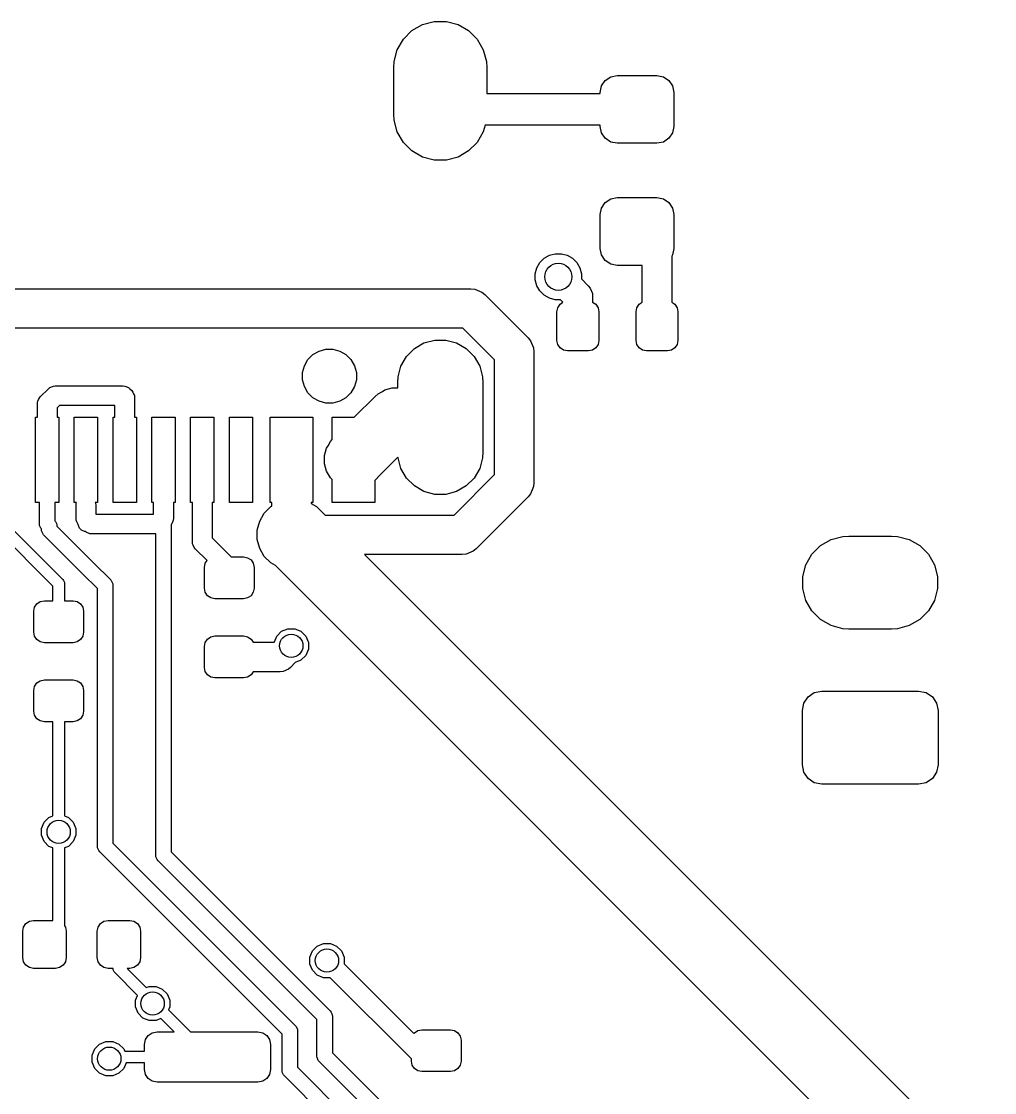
# Model space of a CAD drawing. Header units: inches. Extents: x 5.12 to 6.12, y -4.12 to -1.79.
# Drawn here: x 5.587 to 6.082, y -2.329 to -1.785 of the extents above; entities that cross this region are included whole.
import ezdxf

# ---------------------------------------------------------------- set-up
doc = ezdxf.new("R2010")
doc.units = ezdxf.units.IN
doc.header["$MEASUREMENT"] = 0
doc.layers.add('F.Cu', color=13, linetype='CONTINUOUS', true_color=0xc83434)

msp = doc.modelspace()

# ---------------------------------------------------------------- linework, layer by layer
at = {"layer": 'F.Cu', "linetype": 'CONTINUOUS'}
for p, q in [((5.7857, -1.79002), (5.79104, -1.78694)), ((5.79104, -1.78694), (5.797, -1.78534)), ((5.797, -1.78534), (5.80316, -1.78534)), ((5.80316, -1.78534), (5.80912, -1.78694)), ((5.80912, -1.78694), (5.81446, -1.79002)), ((5.77825, -1.79972), (5.78134, -1.79438)), ((5.78134, -1.79438), (5.7857, -1.79002)), ((5.81446, -1.79002), (5.81882, -1.79438)), ((5.81882, -1.79438), (5.8219, -1.79972)), ((5.77666, -1.80568), (5.77825, -1.79972)), ((5.8219, -1.79972), (5.8235, -1.80568)), ((5.77646, -1.80876), (5.77666, -1.80568)), ((5.77646, -1.83238), (5.77646, -1.80876)), ((5.8235, -1.80568), (5.8237, -1.80876)), ((5.8237, -1.80876), (5.8237, -1.822)), ((5.88195, -1.81809), (5.88382, -1.8153)), ((5.88382, -1.8153), (5.88662, -1.81343)), ((5.88662, -1.81343), (5.88991, -1.81278)), ((5.88991, -1.81278), (5.91009, -1.81278)), ((5.91009, -1.81278), (5.91338, -1.81343)), ((5.91338, -1.81343), (5.91618, -1.8153)), ((5.91618, -1.8153), (5.91805, -1.81809)), ((5.8813, -1.82139), (5.88195, -1.81809)), ((5.8813, -1.822), (5.8813, -1.82139)), ((5.91805, -1.81809), (5.9187, -1.82139)), ((5.9187, -1.82139), (5.9187, -1.83861)), ((5.8237, -1.822), (5.8813, -1.822)), ((5.77666, -1.83547), (5.77646, -1.83238)), ((5.77825, -1.84142), (5.77666, -1.83547)), ((5.82282, -1.838), (5.8219, -1.84142)), ((5.8813, -1.838), (5.82282, -1.838)), ((5.8813, -1.83861), (5.8813, -1.838)), ((5.78134, -1.84676), (5.77825, -1.84142)), ((5.8219, -1.84142), (5.81882, -1.84676)), ((5.88195, -1.84191), (5.8813, -1.83861)), ((5.88382, -1.8447), (5.88195, -1.84191)), ((5.91805, -1.84191), (5.91618, -1.8447)), ((5.9187, -1.83861), (5.91805, -1.84191)), ((5.7857, -1.85112), (5.78134, -1.84676)), ((5.81882, -1.84676), (5.81446, -1.85112)), ((5.88662, -1.84657), (5.88382, -1.8447)), ((5.88991, -1.84722), (5.88662, -1.84657)), ((5.91009, -1.84722), (5.88991, -1.84722)), ((5.91338, -1.84657), (5.91009, -1.84722)), ((5.91618, -1.8447), (5.91338, -1.84657)), ((5.79104, -1.85421), (5.7857, -1.85112)), ((5.797, -1.8558), (5.79104, -1.85421)), ((5.80912, -1.85421), (5.80316, -1.8558)), ((5.81446, -1.85112), (5.80912, -1.85421)), ((5.80316, -1.8558), (5.797, -1.8558)), ((5.88382, -1.87731), (5.88662, -1.87544)), ((5.88662, -1.87544), (5.88991, -1.87478)), ((5.88991, -1.87478), (5.91009, -1.87478)), ((5.91009, -1.87478), (5.91338, -1.87544)), ((5.91338, -1.87544), (5.91618, -1.87731)), ((5.8813, -1.8834), (5.88195, -1.8801)), ((5.88195, -1.8801), (5.88382, -1.87731)), ((5.91618, -1.87731), (5.91805, -1.8801)), ((5.91805, -1.8801), (5.9187, -1.8834)), ((5.8813, -1.90062), (5.8813, -1.8834)), ((5.9187, -1.8834), (5.9187, -1.90062)), ((5.85548, -1.90409), (5.85846, -1.90329)), ((5.85846, -1.90329), (5.86154, -1.90329)), ((5.86154, -1.90329), (5.86452, -1.90409)), ((5.88195, -1.90392), (5.8813, -1.90062)), ((5.9187, -1.90062), (5.91805, -1.90392)), ((5.84909, -1.91048), (5.85063, -1.90781)), ((5.85063, -1.90781), (5.85281, -1.90563)), ((5.85281, -1.90563), (5.85548, -1.90409)), ((5.86452, -1.90409), (5.86719, -1.90563)), ((5.86719, -1.90563), (5.86937, -1.90781)), ((5.86937, -1.90781), (5.87091, -1.91048)), ((5.88382, -1.90671), (5.88195, -1.90392)), ((5.88662, -1.90858), (5.88382, -1.90671)), ((5.88991, -1.90923), (5.88662, -1.90858)), ((5.91805, -1.90392), (5.91758, -1.90461)), ((5.91758, -1.90461), (5.91758, -1.92791)), ((5.84829, -1.91346), (5.84909, -1.91048)), ((5.84829, -1.91654), (5.84829, -1.91346)), ((5.87091, -1.91048), (5.87171, -1.91346)), ((5.87171, -1.91346), (5.87171, -1.9161)), ((5.90258, -1.90923), (5.88991, -1.90923)), ((5.90258, -1.92791), (5.90258, -1.90923)), ((5.84909, -1.91952), (5.84829, -1.91654)), ((5.85063, -1.92219), (5.84909, -1.91952)), ((5.87171, -1.9161), (5.87522, -1.91962)), ((5.87522, -1.91962), (5.87616, -1.92075)), ((5.44436, -1.92104), (5.81564, -1.92104)), ((5.81564, -1.92104), (5.81759, -1.92124)), ((5.81759, -1.92124), (5.82119, -1.92273)), ((5.82119, -1.92273), (5.82119, -1.92273)), ((5.82119, -1.92273), (5.82271, -1.92397)), ((5.82271, -1.92397), (5.84471, -1.94597)), ((5.85281, -1.92437), (5.85063, -1.92219)), ((5.85548, -1.92591), (5.85281, -1.92437)), ((5.87616, -1.92075), (5.87728, -1.92346)), ((5.87728, -1.92346), (5.87742, -1.92492)), ((5.87742, -1.92492), (5.87742, -1.92791)), ((5.85846, -1.92671), (5.85548, -1.92591)), ((5.8611, -1.92671), (5.85846, -1.92671)), ((5.85929, -1.93272), (5.8597, -1.93068)), ((5.8597, -1.93068), (5.86085, -1.92896)), ((5.86085, -1.92896), (5.86235, -1.92796)), ((5.86235, -1.92796), (5.8611, -1.92671)), ((5.87742, -1.92791), (5.87899, -1.92896)), ((5.87899, -1.92896), (5.88015, -1.93068)), ((5.88015, -1.93068), (5.88055, -1.93272)), ((5.89945, -1.93272), (5.89985, -1.93068)), ((5.89985, -1.93068), (5.90101, -1.92896)), ((5.90101, -1.92896), (5.90258, -1.92791)), ((5.91758, -1.92791), (5.91915, -1.92896)), ((5.91915, -1.92896), (5.9203, -1.93068)), ((5.9203, -1.93068), (5.92071, -1.93272)), ((5.85929, -1.94728), (5.85929, -1.93272)), ((5.88055, -1.93272), (5.88055, -1.94728)), ((5.89945, -1.94728), (5.89945, -1.93272)), ((5.92071, -1.93272), (5.92071, -1.94728)), ((5.81149, -1.94104), (5.44851, -1.94104)), ((5.82764, -1.95719), (5.81149, -1.94104)), ((5.84471, -1.94597), (5.84595, -1.94749)), ((5.73851, -1.95272), (5.74198, -1.95179)), ((5.74198, -1.95179), (5.74558, -1.95179)), ((5.74558, -1.95179), (5.74905, -1.95272)), ((5.7829, -1.95542), (5.7869, -1.95142)), ((5.7869, -1.95142), (5.79179, -1.9486)), ((5.79179, -1.9486), (5.79725, -1.94713)), ((5.79725, -1.94713), (5.80291, -1.94713)), ((5.80291, -1.94713), (5.80837, -1.9486)), ((5.80837, -1.9486), (5.81326, -1.95142)), ((5.81326, -1.95142), (5.81726, -1.95542)), ((5.84595, -1.94749), (5.84745, -1.95109)), ((5.84745, -1.95109), (5.84764, -1.95304)), ((5.8597, -1.94932), (5.85929, -1.94728)), ((5.86085, -1.95104), (5.8597, -1.94932)), ((5.86257, -1.95219), (5.86085, -1.95104)), ((5.86461, -1.9526), (5.86257, -1.95219)), ((5.87727, -1.95219), (5.87524, -1.9526)), ((5.87899, -1.95104), (5.87727, -1.95219)), ((5.88015, -1.94932), (5.87899, -1.95104)), ((5.88055, -1.94728), (5.88015, -1.94932)), ((5.89985, -1.94932), (5.89945, -1.94728)), ((5.90101, -1.95104), (5.89985, -1.94932)), ((5.90273, -1.95219), (5.90101, -1.95104)), ((5.90476, -1.9526), (5.90273, -1.95219)), ((5.91743, -1.95219), (5.91539, -1.9526)), ((5.91915, -1.95104), (5.91743, -1.95219)), ((5.9203, -1.94932), (5.91915, -1.95104)), ((5.92071, -1.94728), (5.9203, -1.94932)), ((5.73105, -1.96018), (5.73285, -1.95706)), ((5.73285, -1.95706), (5.73539, -1.95452)), ((5.73539, -1.95452), (5.73851, -1.95272)), ((5.74905, -1.95272), (5.75217, -1.95452)), ((5.75217, -1.95452), (5.75471, -1.95706)), ((5.75471, -1.95706), (5.75651, -1.96018)), ((5.78007, -1.96032), (5.7829, -1.95542)), ((5.81726, -1.95542), (5.82008, -1.96032)), ((5.82764, -2.01545), (5.82764, -1.95719)), ((5.84764, -1.95304), (5.84764, -2.01959)), ((5.87524, -1.9526), (5.86461, -1.9526)), ((5.91539, -1.9526), (5.90476, -1.9526)), ((5.73012, -1.96365), (5.73105, -1.96018)), ((5.75651, -1.96018), (5.75744, -1.96365)), ((5.77861, -1.96578), (5.78007, -1.96032)), ((5.82008, -1.96032), (5.82155, -1.96578)), ((5.73012, -1.96725), (5.73012, -1.96365)), ((5.73105, -1.97073), (5.73012, -1.96725)), ((5.75744, -1.96725), (5.75651, -1.97073)), ((5.75744, -1.96365), (5.75744, -1.96725)), ((5.77843, -1.9686), (5.77861, -1.96578)), ((5.77843, -1.97132), (5.77843, -1.9686)), ((5.82155, -1.96578), (5.82173, -1.9686)), ((5.82173, -1.9686), (5.82173, -2.00404)), ((5.59694, -1.97599), (5.60105, -1.97188)), ((5.60105, -1.97188), (5.60181, -1.97126)), ((5.60181, -1.97126), (5.60361, -1.97051)), ((5.60181, -1.97126), (5.60181, -1.97126)), ((5.60361, -1.97051), (5.60459, -1.97041)), ((5.60459, -1.97041), (5.63894, -1.97041)), ((5.63894, -1.97041), (5.63991, -1.97051)), ((5.63991, -1.97051), (5.63991, -1.97051)), ((5.63991, -1.97051), (5.64044, -1.97073)), ((5.64044, -1.97073), (5.64171, -1.97126)), ((5.64171, -1.97126), (5.64171, -1.97126)), ((5.64171, -1.97126), (5.64247, -1.97188)), ((5.64247, -1.97188), (5.64338, -1.97278)), ((5.64338, -1.97278), (5.644, -1.97354)), ((5.644, -1.97354), (5.64437, -1.97444)), ((5.73285, -1.97384), (5.73105, -1.97073)), ((5.73539, -1.97638), (5.73285, -1.97384)), ((5.75471, -1.97384), (5.75217, -1.97638)), ((5.75651, -1.97073), (5.75471, -1.97384)), ((5.76851, -1.97442), (5.77066, -1.97318)), ((5.77066, -1.97318), (5.7719, -1.97246)), ((5.7719, -1.97246), (5.77568, -1.97145)), ((5.77568, -1.97145), (5.77764, -1.97132)), ((5.77568, -1.97145), (5.77568, -1.97145)), ((5.77764, -1.97132), (5.77843, -1.97132)), ((5.59547, -1.97953), (5.59557, -1.97855)), ((5.59547, -1.98632), (5.59547, -1.97953)), ((5.59557, -1.97855), (5.59572, -1.97819)), ((5.59572, -1.97819), (5.59609, -1.97729)), ((5.59609, -1.97729), (5.59632, -1.97675)), ((5.59632, -1.97675), (5.59694, -1.97599)), ((5.59632, -1.97675), (5.59632, -1.97675)), ((5.64437, -1.97444), (5.64475, -1.97534)), ((5.64475, -1.97534), (5.64484, -1.97632)), ((5.64484, -1.97632), (5.64484, -1.98632)), ((5.73851, -1.97818), (5.73539, -1.97638)), ((5.74198, -1.97911), (5.73851, -1.97818)), ((5.74558, -1.97911), (5.74198, -1.97911)), ((5.74905, -1.97818), (5.74558, -1.97911)), ((5.75217, -1.97638), (5.74905, -1.97818)), ((5.75642, -1.98632), (5.76703, -1.97571)), ((5.76703, -1.97571), (5.76851, -1.97442)), ((5.76851, -1.97442), (5.76851, -1.97442)), ((5.60666, -1.98041), (5.60547, -1.9816)), ((5.60547, -1.9816), (5.60547, -1.98632)), ((5.63484, -1.98041), (5.60666, -1.98041)), ((5.63484, -1.98632), (5.63484, -1.98041)), ((5.59457, -2.02963), (5.59457, -1.98632)), ((5.59457, -1.98632), (5.59547, -1.98632)), ((5.60547, -1.98632), (5.60638, -1.98632)), ((5.60638, -1.98632), (5.60638, -2.02963)), ((5.61425, -2.02963), (5.61425, -1.98632)), ((5.61425, -1.98632), (5.62606, -1.98632)), ((5.62606, -1.98632), (5.62606, -2.02963)), ((5.63394, -2.02963), (5.63394, -1.98632)), ((5.63394, -1.98632), (5.63484, -1.98632)), ((5.64484, -1.98632), (5.64575, -1.98632)), ((5.64575, -1.98632), (5.64575, -2.02963)), ((5.65362, -2.02963), (5.65362, -1.98632)), ((5.65362, -1.98632), (5.66543, -1.98632)), ((5.66543, -1.98632), (5.66543, -2.02963)), ((5.67331, -2.02963), (5.67331, -1.98632)), ((5.67331, -1.98632), (5.68512, -1.98632)), ((5.68512, -1.98632), (5.68512, -2.02963)), ((5.69299, -2.02963), (5.69299, -1.98632)), ((5.69299, -1.98632), (5.7048, -1.98632)), ((5.7048, -1.98632), (5.7048, -2.02963)), ((5.71366, -2.02963), (5.71366, -1.98632)), ((5.71366, -1.98632), (5.73531, -1.98632)), ((5.73531, -1.98632), (5.73531, -2.02963)), ((5.74516, -1.99765), (5.74516, -1.98632)), ((5.74516, -1.98632), (5.75642, -1.98632)), ((5.74236, -2.002), (5.74308, -2.00075)), ((5.74308, -2.00075), (5.74432, -1.9986)), ((5.74432, -1.9986), (5.74516, -1.99765)), ((5.74432, -1.9986), (5.74432, -1.9986)), ((5.74122, -2.00774), (5.74135, -2.00578)), ((5.74135, -2.00578), (5.74236, -2.002)), ((5.74135, -2.00578), (5.74135, -2.00578)), ((5.77859, -2.00658), (5.7682, -2.01697)), ((5.77861, -2.00686), (5.77859, -2.00658)), ((5.78007, -2.01232), (5.77861, -2.00686)), ((5.82155, -2.00686), (5.82008, -2.01232)), ((5.82173, -2.00404), (5.82155, -2.00686)), ((5.74122, -2.00797), (5.74122, -2.00774)), ((5.74135, -2.00993), (5.74122, -2.00797)), ((5.74236, -2.01371), (5.74135, -2.00993)), ((5.7829, -2.01722), (5.78007, -2.01232)), ((5.82008, -2.01232), (5.81726, -2.01722)), ((5.74432, -2.0171), (5.74236, -2.01371)), ((5.74516, -2.01794), (5.74432, -2.0171)), ((5.76812, -2.0171), (5.76681, -2.01841)), ((5.7682, -2.01697), (5.76812, -2.0171)), ((5.7869, -2.02121), (5.7829, -2.01722)), ((5.80709, -2.036), (5.82764, -2.01545)), ((5.81726, -2.01722), (5.81326, -2.02121)), ((5.74516, -2.02963), (5.74516, -2.01794)), ((5.76681, -2.01841), (5.76681, -2.02963)), ((5.79179, -2.02404), (5.7869, -2.02121)), ((5.81326, -2.02121), (5.80837, -2.02404)), ((5.8468, -2.02311), (5.84595, -2.02515)), ((5.84745, -2.02154), (5.8468, -2.02311)), ((5.84764, -2.01959), (5.84745, -2.02154)), ((5.84745, -2.02154), (5.84745, -2.02154)), ((5.56701, -2.0274), (5.60839, -2.06878)), ((5.79725, -2.0255), (5.79179, -2.02404)), ((5.80291, -2.0255), (5.79725, -2.0255)), ((5.80837, -2.02404), (5.80291, -2.0255)), ((5.84471, -2.02666), (5.8183, -2.05307)), ((5.84595, -2.02515), (5.84471, -2.02666)), ((5.84595, -2.02515), (5.84595, -2.02515)), ((5.60335, -2.07209), (5.56088, -2.02963)), ((5.59654, -2.02963), (5.59457, -2.02963)), ((5.59654, -2.04045), (5.59654, -2.02963)), ((5.60638, -2.02963), (5.60441, -2.02963)), ((5.60441, -2.02963), (5.60441, -2.03886)), ((5.61542, -2.02963), (5.61425, -2.02963)), ((5.61516, -2.031), (5.61525, -2.03002)), ((5.61516, -2.03766), (5.61516, -2.031)), ((5.61525, -2.03002), (5.61542, -2.02963)), ((5.62606, -2.02963), (5.6249, -2.02963)), ((5.6249, -2.02963), (5.62506, -2.03002)), ((5.62506, -2.03002), (5.62516, -2.031)), ((5.62516, -2.031), (5.62516, -2.03553)), ((5.64575, -2.02963), (5.63394, -2.02963)), ((5.65453, -2.02963), (5.65362, -2.02963)), ((5.65453, -2.03553), (5.65453, -2.02963)), ((5.66543, -2.02963), (5.66453, -2.02963)), ((5.66453, -2.02963), (5.66453, -2.03766)), ((5.67421, -2.02963), (5.67331, -2.02963)), ((5.67421, -2.04963), (5.67421, -2.02963)), ((5.68512, -2.02963), (5.68421, -2.02963)), ((5.68421, -2.02963), (5.68421, -2.04756)), ((5.7048, -2.02963), (5.69299, -2.02963)), ((5.71072, -2.03504), (5.71404, -2.03172)), ((5.71449, -2.02963), (5.71366, -2.02963)), ((5.71404, -2.03172), (5.71449, -2.03146)), ((5.71449, -2.03146), (5.71449, -2.02963)), ((5.73531, -2.02963), (5.73449, -2.02963)), ((5.73449, -2.02963), (5.73449, -2.03018)), ((5.73449, -2.03018), (5.73715, -2.03172)), ((5.73715, -2.03172), (5.73892, -2.03327)), ((5.73892, -2.03327), (5.74165, -2.036)), ((5.76681, -2.02963), (5.74516, -2.02963)), ((5.60441, -2.03886), (5.60473, -2.03925)), ((5.60473, -2.03925), (5.60473, -2.03925)), ((5.60473, -2.03925), (5.60532, -2.04067)), ((5.61525, -2.03863), (5.61516, -2.03766)), ((5.61556, -2.03938), (5.61525, -2.03863)), ((5.61525, -2.03863), (5.61525, -2.03863)), ((5.616, -2.04044), (5.61556, -2.03938)), ((5.62516, -2.03553), (5.65453, -2.03553)), ((5.66443, -2.03863), (5.66368, -2.04044)), ((5.66453, -2.03766), (5.66443, -2.03863)), ((5.66443, -2.03863), (5.66443, -2.03863)), ((5.70715, -2.04365), (5.70837, -2.03911)), ((5.70837, -2.03911), (5.71072, -2.03504)), ((5.74165, -2.036), (5.80709, -2.036)), ((5.59661, -2.04122), (5.59654, -2.04045)), ((5.5972, -2.04264), (5.59661, -2.04122)), ((5.59752, -2.04303), (5.5972, -2.04264)), ((5.59752, -2.04321), (5.59752, -2.04303)), ((5.5976, -2.04398), (5.59752, -2.04321)), ((5.59818, -2.04539), (5.5976, -2.04398)), ((5.60532, -2.04067), (5.60539, -2.04144)), ((5.60539, -2.04144), (5.60539, -2.04158)), ((5.60539, -2.04158), (5.62402, -2.06021)), ((5.61625, -2.04074), (5.616, -2.04044)), ((5.616, -2.04044), (5.616, -2.04044)), ((5.6163, -2.04122), (5.61625, -2.04074)), ((5.61688, -2.04264), (5.6163, -2.04122)), ((5.61797, -2.04373), (5.61688, -2.04264)), ((5.61939, -2.04431), (5.61797, -2.04373)), ((5.6198, -2.04431), (5.61939, -2.04431)), ((5.62025, -2.04469), (5.6198, -2.04431)), ((5.62206, -2.04544), (5.62025, -2.04469)), ((5.66368, -2.04044), (5.66346, -2.0407)), ((5.66346, -2.0407), (5.66346, -2.20705)), ((5.70715, -2.04835), (5.70715, -2.04365)), ((5.59867, -2.04599), (5.59818, -2.04539)), ((5.61846, -2.06578), (5.59867, -2.04599)), ((5.62303, -2.04553), (5.62206, -2.04544)), ((5.62206, -2.04544), (5.62206, -2.04544)), ((5.65559, -2.04553), (5.62303, -2.04553)), ((5.65559, -2.20869), (5.65559, -2.04553)), ((5.67431, -2.05061), (5.67421, -2.04963)), ((5.68421, -2.04756), (5.69387, -2.05721)), ((5.70837, -2.05289), (5.70715, -2.04835)), ((5.99314, -2.05152), (5.99848, -2.04844)), ((5.99848, -2.04844), (6.00444, -2.04684)), ((6.00444, -2.04684), (6.00752, -2.04664)), ((6.00752, -2.04664), (6.02917, -2.04664)), ((6.02917, -2.04664), (6.03226, -2.04684)), ((6.03226, -2.04684), (6.03821, -2.04844)), ((6.03821, -2.04844), (6.04355, -2.05152)), ((5.67462, -2.05135), (5.67431, -2.05061)), ((5.67431, -2.05061), (5.67431, -2.05061)), ((5.67506, -2.05241), (5.67462, -2.05135)), ((5.67568, -2.05317), (5.67506, -2.05241)), ((5.67506, -2.05241), (5.67506, -2.05241)), ((5.68164, -2.05912), (5.67568, -2.05317)), ((5.71072, -2.05696), (5.70837, -2.05289)), ((5.81318, -2.05581), (5.81123, -2.056)), ((5.81679, -2.05431), (5.81318, -2.05581)), ((5.8183, -2.05307), (5.81679, -2.05431)), ((5.81679, -2.05431), (5.81679, -2.05431)), ((5.98878, -2.05588), (5.99314, -2.05152)), ((6.04355, -2.05152), (6.04791, -2.05588)), ((5.62402, -2.06021), (5.62403, -2.06021)), ((5.62403, -2.06021), (5.63271, -2.06889)), ((5.68031, -2.06253), (5.68072, -2.06049)), ((5.68072, -2.06049), (5.68164, -2.05912)), ((5.69387, -2.05721), (5.7002, -2.05721)), ((5.7002, -2.05721), (5.70223, -2.05762)), ((5.70223, -2.05762), (5.70396, -2.05877)), ((5.70396, -2.05877), (5.70511, -2.06049)), ((5.70511, -2.06049), (5.70551, -2.06253)), ((5.71404, -2.06028), (5.71072, -2.05696)), ((5.71634, -2.06161), (5.71404, -2.06028)), ((5.81123, -2.056), (5.76165, -2.056)), ((5.76165, -2.056), (6.08151, -2.37586)), ((5.9841, -2.06718), (5.9857, -2.06122)), ((5.9857, -2.06122), (5.98878, -2.05588)), ((6.04791, -2.05588), (6.051, -2.06122)), ((6.051, -2.06122), (6.05259, -2.06718)), ((5.62598, -2.0733), (5.61846, -2.06578)), ((5.61846, -2.06578), (5.61846, -2.06578)), ((5.68031, -2.07316), (5.68031, -2.06253)), ((5.70551, -2.06253), (5.70551, -2.07316)), ((6.05525, -2.40052), (5.71634, -2.06161)), ((5.60335, -2.07953), (5.60335, -2.07209)), ((5.60839, -2.06878), (5.60875, -2.06923)), ((5.60875, -2.06923), (5.6092, -2.07029)), ((5.6092, -2.07029), (5.60925, -2.07087)), ((5.60925, -2.07087), (5.60925, -2.07953)), ((5.63271, -2.06889), (5.63319, -2.06948)), ((5.63319, -2.06948), (5.63378, -2.0709)), ((5.63378, -2.0709), (5.63386, -2.07167)), ((5.63386, -2.07167), (5.63386, -2.2025)), ((5.9841, -2.07334), (5.9841, -2.06718)), ((6.05259, -2.06718), (6.05259, -2.07334)), ((5.62598, -2.20413), (5.62598, -2.0733)), ((5.68072, -2.07519), (5.68031, -2.07316)), ((5.68187, -2.07692), (5.68072, -2.07519)), ((5.6836, -2.07807), (5.68187, -2.07692)), ((5.70396, -2.07692), (5.70223, -2.07807)), ((5.70511, -2.07519), (5.70396, -2.07692)), ((5.70551, -2.07316), (5.70511, -2.07519)), ((5.9857, -2.0793), (5.9841, -2.07334)), ((6.05259, -2.07334), (6.051, -2.0793)), ((5.5937, -2.08484), (5.59411, -2.08281)), ((5.59411, -2.08281), (5.59526, -2.08108)), ((5.59526, -2.08108), (5.59698, -2.07993)), ((5.59698, -2.07993), (5.59902, -2.07953)), ((5.59902, -2.07953), (5.60335, -2.07953)), ((5.60925, -2.07953), (5.61358, -2.07953)), ((5.61358, -2.07953), (5.61562, -2.07993)), ((5.61562, -2.07993), (5.61734, -2.08108)), ((5.61734, -2.08108), (5.61849, -2.08281)), ((5.61849, -2.08281), (5.6189, -2.08484)), ((5.68563, -2.07847), (5.6836, -2.07807)), ((5.7002, -2.07847), (5.68563, -2.07847)), ((5.70223, -2.07807), (5.7002, -2.07847)), ((5.98878, -2.08464), (5.9857, -2.0793)), ((6.051, -2.0793), (6.04791, -2.08464)), ((5.5937, -2.09547), (5.5937, -2.08484)), ((5.6189, -2.08484), (5.6189, -2.09547)), ((5.99314, -2.089), (5.98878, -2.08464)), ((6.04791, -2.08464), (6.04355, -2.089)), ((5.71949, -2.095), (5.72268, -2.09367)), ((5.72268, -2.09367), (5.72614, -2.09367)), ((5.72614, -2.09367), (5.72933, -2.095)), ((5.99848, -2.09208), (5.99314, -2.089)), ((6.00444, -2.09368), (5.99848, -2.09208)), ((6.00752, -2.09388), (6.00444, -2.09368)), ((6.02917, -2.09388), (6.00752, -2.09388)), ((6.03226, -2.09368), (6.02917, -2.09388)), ((6.03821, -2.09208), (6.03226, -2.09368)), ((6.04355, -2.089), (6.03821, -2.09208)), ((5.59411, -2.09751), (5.5937, -2.09547)), ((5.59526, -2.09923), (5.59411, -2.09751)), ((5.59698, -2.10038), (5.59526, -2.09923)), ((5.61734, -2.09923), (5.61562, -2.10038)), ((5.61849, -2.09751), (5.61734, -2.09923)), ((5.6189, -2.09547), (5.61849, -2.09751)), ((5.68072, -2.10065), (5.68187, -2.09893)), ((5.68187, -2.09893), (5.6836, -2.09777)), ((5.6836, -2.09777), (5.68563, -2.09737)), ((5.68563, -2.09737), (5.7002, -2.09737)), ((5.7002, -2.09737), (5.70223, -2.09777)), ((5.70223, -2.09777), (5.70396, -2.09893)), ((5.70396, -2.09893), (5.70501, -2.1005)), ((5.71586, -2.10031), (5.71704, -2.09744)), ((5.71704, -2.09744), (5.71949, -2.095)), ((5.72933, -2.095), (5.73177, -2.09744)), ((5.73177, -2.09744), (5.7331, -2.10063)), ((5.59902, -2.10079), (5.59698, -2.10038)), ((5.61358, -2.10079), (5.59902, -2.10079)), ((5.61562, -2.10038), (5.61358, -2.10079)), ((5.68031, -2.10269), (5.68072, -2.10065)), ((5.68031, -2.11331), (5.68031, -2.10269)), ((5.70501, -2.1005), (5.71567, -2.1005)), ((5.71567, -2.1005), (5.71586, -2.10031)), ((5.7331, -2.10409), (5.73177, -2.10728)), ((5.7331, -2.10063), (5.7331, -2.10409)), ((5.72933, -2.10973), (5.72646, -2.11092)), ((5.73177, -2.10728), (5.72933, -2.10973)), ((5.68072, -2.11535), (5.68031, -2.11331)), ((5.68187, -2.11707), (5.68072, -2.11535)), ((5.70501, -2.1155), (5.70396, -2.11707)), ((5.71877, -2.1155), (5.70501, -2.1155)), ((5.72023, -2.11536), (5.71877, -2.1155)), ((5.72294, -2.11424), (5.72023, -2.11536)), ((5.72407, -2.1133), (5.72294, -2.11424)), ((5.72646, -2.11092), (5.72407, -2.1133)), ((5.59526, -2.12124), (5.59698, -2.12009)), ((5.59698, -2.12009), (5.59902, -2.11969)), ((5.59902, -2.11969), (5.61358, -2.11969)), ((5.61358, -2.11969), (5.61562, -2.12009)), ((5.61562, -2.12009), (5.61734, -2.12124)), ((5.6836, -2.11823), (5.68187, -2.11707)), ((5.68563, -2.11863), (5.6836, -2.11823)), ((5.7002, -2.11863), (5.68563, -2.11863)), ((5.70223, -2.11823), (5.7002, -2.11863)), ((5.70396, -2.11707), (5.70223, -2.11823)), ((5.5937, -2.125), (5.59411, -2.12297)), ((5.5937, -2.13563), (5.5937, -2.125)), ((5.59411, -2.12297), (5.59526, -2.12124)), ((5.61734, -2.12124), (5.61849, -2.12297)), ((5.61849, -2.12297), (5.6189, -2.125)), ((5.6189, -2.125), (5.6189, -2.13563)), ((5.98678, -2.12826), (5.98997, -2.12613)), ((5.98997, -2.12613), (5.99374, -2.12538)), ((5.99374, -2.12538), (6.04295, -2.12538)), ((6.04295, -2.12538), (6.04672, -2.12613)), ((6.04672, -2.12613), (6.04991, -2.12826)), ((5.9839, -2.13522), (5.98465, -2.13145)), ((5.98465, -2.13145), (5.98678, -2.12826)), ((6.04991, -2.12826), (6.05205, -2.13145)), ((6.05205, -2.13145), (6.0528, -2.13522)), ((5.59411, -2.13766), (5.5937, -2.13563)), ((5.6189, -2.13563), (5.61849, -2.13766)), ((5.9839, -2.16278), (5.9839, -2.13522)), ((6.0528, -2.13522), (6.0528, -2.16278)), ((5.59526, -2.13939), (5.59411, -2.13766)), ((5.59698, -2.14054), (5.59526, -2.13939)), ((5.59902, -2.14094), (5.59698, -2.14054)), ((5.60335, -2.14094), (5.59902, -2.14094)), ((5.60335, -2.18867), (5.60335, -2.14094)), ((5.61358, -2.14094), (5.60925, -2.14094)), ((5.60925, -2.14094), (5.60925, -2.18867)), ((5.61562, -2.14054), (5.61358, -2.14094)), ((5.61734, -2.13939), (5.61562, -2.14054)), ((5.61849, -2.13766), (5.61734, -2.13939)), ((5.98465, -2.16655), (5.9839, -2.16278)), ((6.0528, -2.16278), (6.05205, -2.16655)), ((5.98678, -2.16974), (5.98465, -2.16655)), ((5.98997, -2.17187), (5.98678, -2.16974)), ((6.04991, -2.16974), (6.04672, -2.17187)), ((6.05205, -2.16655), (6.04991, -2.16974)), ((5.99374, -2.17262), (5.98997, -2.17187)), ((6.04295, -2.17262), (5.99374, -2.17262)), ((6.04672, -2.17187), (6.04295, -2.17262)), ((5.59893, -2.19193), (5.60138, -2.18948)), ((5.60138, -2.18948), (5.60335, -2.18867)), ((5.60925, -2.18867), (5.61122, -2.18948)), ((5.61122, -2.18948), (5.61366, -2.19193)), ((5.59761, -2.19512), (5.59893, -2.19193)), ((5.59761, -2.19858), (5.59761, -2.19512)), ((5.61366, -2.19193), (5.61499, -2.19512)), ((5.61499, -2.19512), (5.61499, -2.19858)), ((5.59893, -2.20177), (5.59761, -2.19858)), ((5.60138, -2.20422), (5.59893, -2.20177)), ((5.61366, -2.20177), (5.61122, -2.20422)), ((5.61499, -2.19858), (5.61366, -2.20177)), ((5.63386, -2.2025), (5.72645, -2.2951)), ((5.60335, -2.20503), (5.60138, -2.20422)), ((5.60335, -2.2418), (5.60335, -2.20503)), ((5.61122, -2.20422), (5.60925, -2.20503)), ((5.60925, -2.20503), (5.60925, -2.24452)), ((5.62606, -2.2049), (5.62598, -2.20413)), ((5.62665, -2.20632), (5.62606, -2.2049)), ((5.62714, -2.20692), (5.62665, -2.20632)), ((5.71973, -2.29951), (5.62714, -2.20692)), ((5.66346, -2.20705), (5.74417, -2.28776)), ((5.65567, -2.20945), (5.65559, -2.20869)), ((5.65625, -2.21087), (5.65567, -2.20945)), ((5.65674, -2.21147), (5.65625, -2.21087)), ((5.73745, -2.29217), (5.65674, -2.21147)), ((5.58808, -2.24731), (5.5885, -2.2452)), ((5.5885, -2.2452), (5.58969, -2.24341)), ((5.58969, -2.24341), (5.59148, -2.24221)), ((5.59148, -2.24221), (5.59359, -2.2418)), ((5.59359, -2.2418), (5.60335, -2.2418)), ((5.60925, -2.24452), (5.60971, -2.2452)), ((5.60971, -2.2452), (5.61013, -2.24731)), ((5.62587, -2.24731), (5.62629, -2.2452)), ((5.62629, -2.2452), (5.62749, -2.24341)), ((5.62749, -2.24341), (5.62928, -2.24221)), ((5.62928, -2.24221), (5.63139, -2.2418)), ((5.63139, -2.2418), (5.64241, -2.2418)), ((5.64241, -2.2418), (5.64452, -2.24221)), ((5.64452, -2.24221), (5.64631, -2.24341)), ((5.64631, -2.24341), (5.6475, -2.2452)), ((5.6475, -2.2452), (5.64792, -2.24731)), ((5.58808, -2.26069), (5.58808, -2.24731)), ((5.61013, -2.24731), (5.61013, -2.26069)), ((5.62587, -2.26069), (5.62587, -2.24731)), ((5.64792, -2.24731), (5.64792, -2.26069)), ((5.73515, -2.25728), (5.7376, -2.25484)), ((5.7376, -2.25484), (5.74079, -2.25352)), ((5.74079, -2.25352), (5.74425, -2.25352)), ((5.74425, -2.25352), (5.74744, -2.25484)), ((5.74744, -2.25484), (5.74989, -2.25728)), ((5.5885, -2.2628), (5.58808, -2.26069)), ((5.61013, -2.26069), (5.60971, -2.2628)), ((5.62629, -2.2628), (5.62587, -2.26069)), ((5.64792, -2.26069), (5.6475, -2.2628)), ((5.73383, -2.26048), (5.73515, -2.25728)), ((5.73383, -2.26393), (5.73383, -2.26048)), ((5.74989, -2.25728), (5.75121, -2.26048)), ((5.75121, -2.26048), (5.75121, -2.26382)), ((5.58969, -2.26459), (5.5885, -2.2628)), ((5.59148, -2.26579), (5.58969, -2.26459)), ((5.59359, -2.2662), (5.59148, -2.26579)), ((5.60461, -2.2662), (5.59359, -2.2662)), ((5.60672, -2.26579), (5.60461, -2.2662)), ((5.60851, -2.26459), (5.60672, -2.26579)), ((5.60971, -2.2628), (5.60851, -2.26459)), ((5.62749, -2.26459), (5.62629, -2.2628)), ((5.62928, -2.26579), (5.62749, -2.26459)), ((5.63139, -2.2662), (5.62928, -2.26579)), ((5.63394, -2.2662), (5.63139, -2.2662)), ((5.63394, -2.26624), (5.63394, -2.2662)), ((5.634, -2.26682), (5.63394, -2.26624)), ((5.63444, -2.26788), (5.634, -2.26682)), ((5.63481, -2.26833), (5.63444, -2.26788)), ((5.64241, -2.2662), (5.64104, -2.2662)), ((5.64104, -2.2662), (5.65077, -2.27594)), ((5.64452, -2.26579), (5.64241, -2.2662)), ((5.64631, -2.26459), (5.64452, -2.26579)), ((5.6475, -2.2628), (5.64631, -2.26459)), ((5.73515, -2.26713), (5.73383, -2.26393)), ((5.7376, -2.26957), (5.73515, -2.26713)), ((5.75121, -2.26382), (5.78667, -2.29928)), ((5.64632, -2.27984), (5.63481, -2.26833)), ((5.74079, -2.27089), (5.7376, -2.26957)), ((5.74414, -2.27089), (5.74079, -2.27089)), ((5.7847, -2.31146), (5.74414, -2.27089)), ((5.65077, -2.27594), (5.65227, -2.27531)), ((5.65227, -2.27531), (5.65573, -2.27531)), ((5.65573, -2.27531), (5.65892, -2.27663)), ((5.65892, -2.27663), (5.66137, -2.27908)), ((5.64531, -2.28227), (5.64632, -2.27984)), ((5.64531, -2.28573), (5.64531, -2.28227)), ((5.66137, -2.27908), (5.66269, -2.28227)), ((5.66269, -2.28227), (5.66269, -2.28573)), ((5.64663, -2.28892), (5.64531, -2.28573)), ((5.64908, -2.29137), (5.64663, -2.28892)), ((5.66269, -2.28573), (5.66206, -2.28723)), ((5.66206, -2.28723), (5.67322, -2.29839)), ((5.74417, -2.28776), (5.74466, -2.28835)), ((5.74466, -2.28835), (5.74466, -2.28835)), ((5.74466, -2.28835), (5.74524, -2.28977)), ((5.65227, -2.29269), (5.64908, -2.29137)), ((5.65573, -2.29269), (5.65227, -2.29269)), ((5.65816, -2.29168), (5.65573, -2.29269)), ((5.66487, -2.29839), (5.65816, -2.29168)), ((5.72645, -2.2951), (5.72694, -2.29569)), ((5.73745, -2.31066), (5.73745, -2.29217)), ((5.74524, -2.28977), (5.74532, -2.29054)), ((5.74532, -2.29054), (5.74532, -2.30903)), ((5.65034, -2.30234), (5.65172, -2.30026)), ((5.65172, -2.30026), (5.6538, -2.29887)), ((5.6538, -2.29887), (5.65625, -2.29839)), ((5.65625, -2.29839), (5.66487, -2.29839)), ((5.67322, -2.29839), (5.70743, -2.29839)), ((5.70743, -2.29839), (5.70988, -2.29887)), ((5.70988, -2.29887), (5.71195, -2.30026)), ((5.71195, -2.30026), (5.71334, -2.30234)), ((5.71973, -2.318), (5.71973, -2.29951)), ((5.72694, -2.29569), (5.72694, -2.29569)), ((5.72694, -2.29569), (5.72753, -2.29711)), ((5.72753, -2.29711), (5.7276, -2.29788)), ((5.7276, -2.29788), (5.7276, -2.31637)), ((5.78667, -2.29928), (5.78696, -2.29885)), ((5.78696, -2.29885), (5.78868, -2.2977)), ((5.78868, -2.2977), (5.79072, -2.29729)), ((5.79072, -2.29729), (5.80528, -2.29729)), ((5.80528, -2.29729), (5.80732, -2.2977)), ((5.80732, -2.2977), (5.80904, -2.29885)), ((5.80904, -2.29885), (5.81019, -2.30057)), ((5.81019, -2.30057), (5.8106, -2.30261)), ((5.62463, -2.30708), (5.62708, -2.30463)), ((5.62708, -2.30463), (5.63027, -2.30331)), ((5.63027, -2.30331), (5.63373, -2.30331)), ((5.63373, -2.30331), (5.63692, -2.30463)), ((5.63692, -2.30463), (5.63937, -2.30708)), ((5.64985, -2.30478), (5.65034, -2.30234)), ((5.64985, -2.30823), (5.64985, -2.30478)), ((5.71334, -2.30234), (5.71382, -2.30478)), ((5.71382, -2.30478), (5.71382, -2.31758)), ((5.8106, -2.30261), (5.8106, -2.31324)), ((5.62331, -2.31027), (5.62463, -2.30708)), ((5.62331, -2.31373), (5.62331, -2.31027)), ((5.63937, -2.30708), (5.63984, -2.30823)), ((5.63984, -2.30823), (5.64985, -2.30823)), ((5.73752, -2.31143), (5.73745, -2.31066)), ((5.73811, -2.31285), (5.73752, -2.31143)), ((5.74532, -2.30903), (5.77074, -2.33445)), ((5.7854, -2.31203), (5.7847, -2.31146)), ((5.62463, -2.31692), (5.62331, -2.31373)), ((5.64052, -2.31413), (5.63937, -2.31692)), ((5.64985, -2.31413), (5.64052, -2.31413)), ((5.64985, -2.31758), (5.64985, -2.31413)), ((5.7276, -2.31637), (5.75303, -2.34179)), ((5.7386, -2.31344), (5.73811, -2.31285)), ((5.76402, -2.33887), (5.7386, -2.31344)), ((5.7854, -2.31324), (5.7854, -2.31203)), ((5.78581, -2.31527), (5.7854, -2.31324)), ((5.78696, -2.31699), (5.78581, -2.31527)), ((5.81019, -2.31527), (5.80904, -2.31699)), ((5.8106, -2.31324), (5.81019, -2.31527)), ((5.62708, -2.31937), (5.62463, -2.31692)), ((5.63027, -2.32069), (5.62708, -2.31937)), ((5.63373, -2.32069), (5.63027, -2.32069)), ((5.63692, -2.31937), (5.63373, -2.32069)), ((5.63937, -2.31692), (5.63692, -2.31937)), ((5.65034, -2.32003), (5.64985, -2.31758)), ((5.65172, -2.3221), (5.65034, -2.32003)), ((5.6538, -2.32349), (5.65172, -2.3221)), ((5.71195, -2.3221), (5.70988, -2.32349)), ((5.71334, -2.32003), (5.71195, -2.3221)), ((5.71382, -2.31758), (5.71334, -2.32003)), ((5.71981, -2.31877), (5.71973, -2.318)), ((5.72039, -2.32019), (5.71981, -2.31877)), ((5.72088, -2.32078), (5.72039, -2.32019)), ((5.74631, -2.34621), (5.72088, -2.32078)), ((5.78868, -2.31815), (5.78696, -2.31699)), ((5.79072, -2.31855), (5.78868, -2.31815)), ((5.80528, -2.31855), (5.79072, -2.31855)), ((5.80732, -2.31815), (5.80528, -2.31855)), ((5.80904, -2.31699), (5.80732, -2.31815)), ((5.65625, -2.32398), (5.6538, -2.32349)), ((5.70743, -2.32398), (5.65625, -2.32398)), ((5.70988, -2.32349), (5.70743, -2.32398))]:
    msp.add_line(p, q, dxfattribs=at)
at = {"layer": 'F.Cu'}
for centre, radius in [((5.86, -1.915), 0.00689), ((5.72441, -2.10236), 0.00591), ((5.6063, -2.19685), 0.00591), ((5.74252, -2.2622), 0.00591), ((5.654, -2.284), 0.00591), ((5.632, -2.312), 0.00591)]:
    msp.add_circle(centre, radius, dxfattribs=at)

doc.saveas('drawing.dxf')
